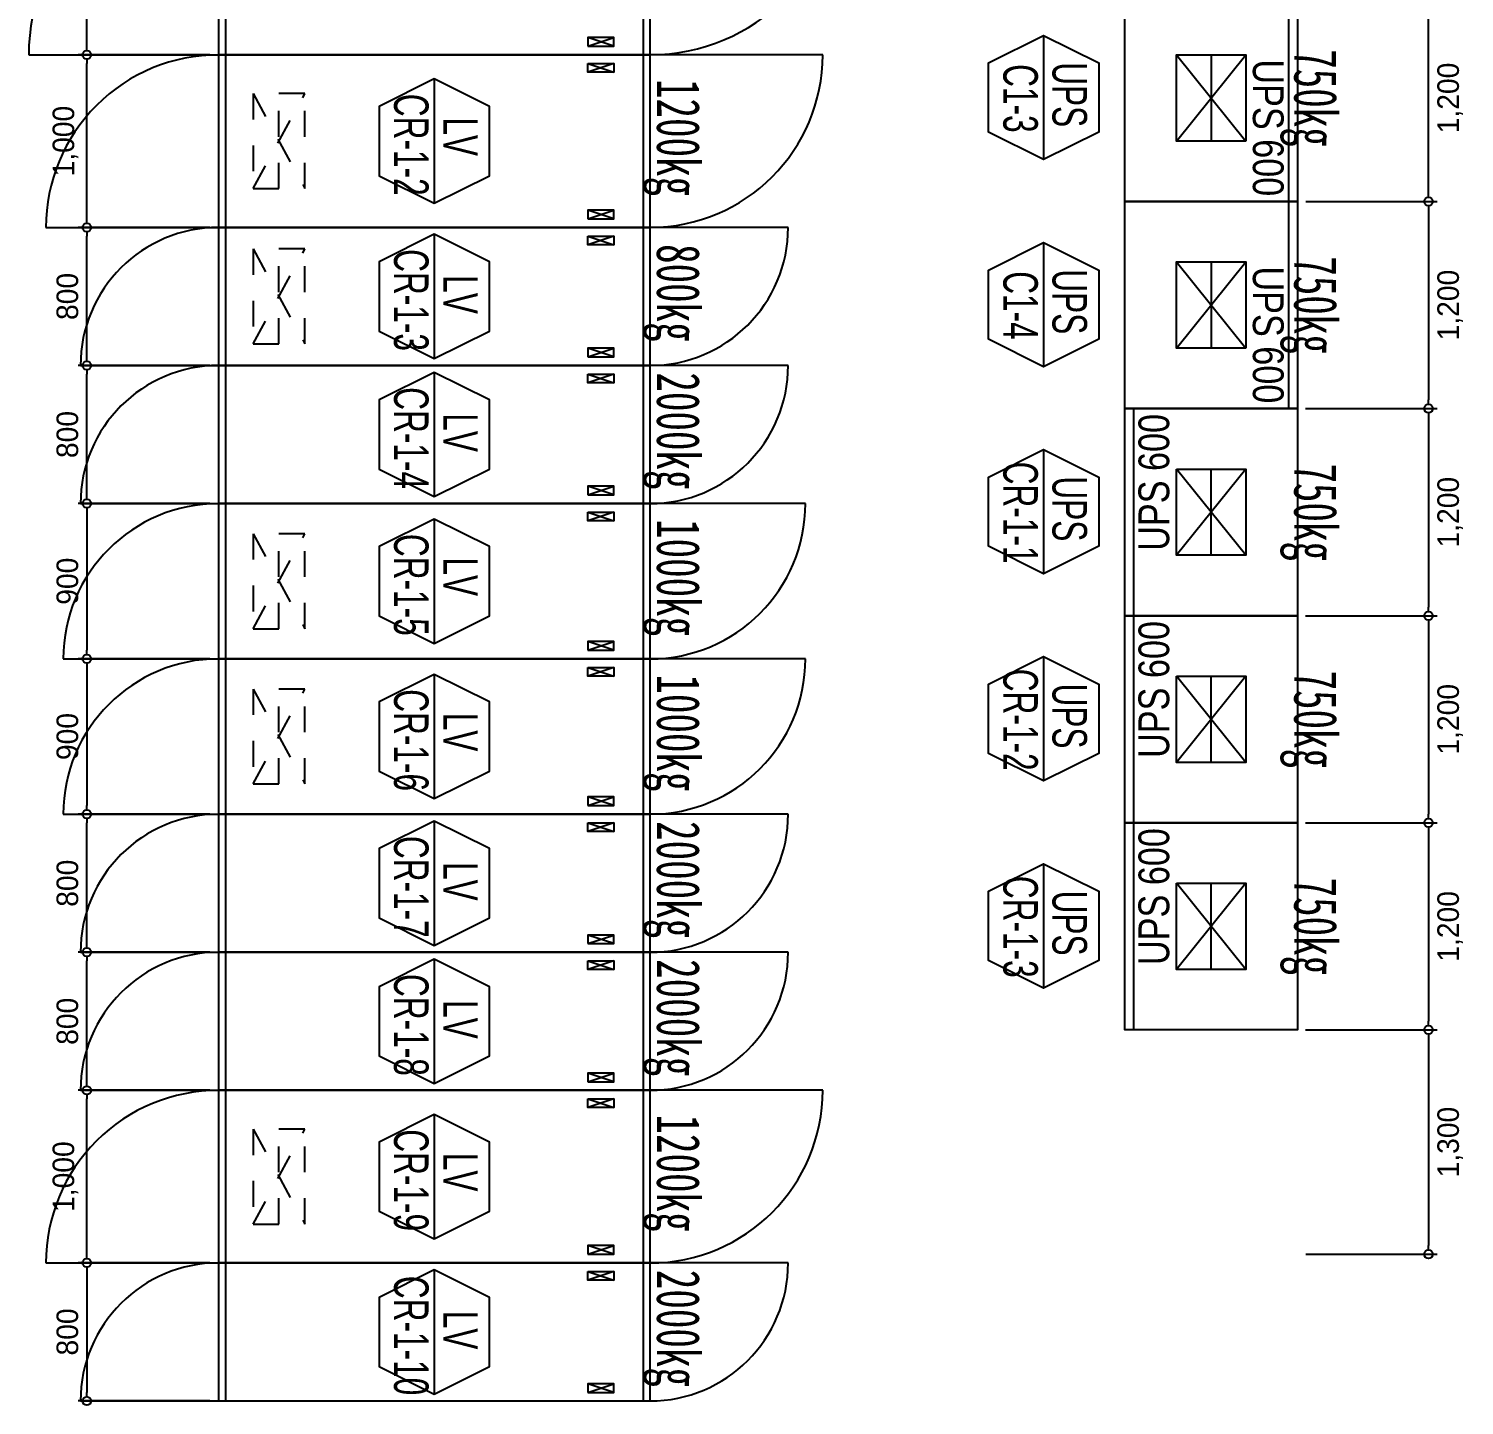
# Model space of a CAD drawing. Header units: millimetres. Extents: x 89978 to 501025, y -351975 to 837171.
# Drawn here: x 104554 to 112871, y -228470 to -220494 of the extents above; entities that cross this region are included whole.
import ezdxf
from ezdxf.enums import TextEntityAlignment as Align

# ---------------------------------------------------------------- set-up
doc = ezdxf.new("R2010")
doc.units = ezdxf.units.MM
doc.header["$LTSCALE"] = 150
doc.linetypes.add('D1', pattern=[3, 1, -1, 1])
doc.layers.get('Defpoints').update_dxf_attribs({"color": 150})
for name, color, linetype in [('------00 Switch Gear', 3, 'Continuous'), ('------00 Switch Gear_Number', 1, 'Continuous'), ('-----36 Dimension', 1, 'Continuous'), ('20251030_전기하중검토', 241, 'Continuous'), ('e-panel-name', 7, 'Continuous')]:
    doc.layers.add(name, color=color, linetype=linetype)
doc.layers.add('NOPLOT', color=191, linetype='Continuous', plot=False)
doc.styles.add('dd', font='')
doc.styles.add('ELEC', font='')
doc.styles.add('Gtx', font='')
doc.styles.get('dd').set_extended_font_data('DotumChe')
doc.styles.get('ELEC').set_extended_font_data('Dotum')
doc.styles.get('Gtx').set_extended_font_data('Dotum')
doc.dimstyles.new('ELEC', dxfattribs={"dimscale": 100, "dimtxt": 2, "dimasz": 1, "dimexe": 2, "dimexo": 1, "dimgap": 1, "dimtad": 1, "dimdec": 0, "dimrnd": 0.25, "dimzin": 9, "dimdsep": 32, "dimlunit": 6, "dimtxsty": 'ELEC', "dimblk": 'Z_DOT', "dimcen": 3, "dimclrd": 7, "dimclre": 7, "dimclrt": 3, "dimadec": 0, "dimazin": 0, "dimtfac": 1, "dimtdec": 0, "dimtix": 1, "dimtmove": 2, "dimatfit": 1, "dimfxl": 1, "dimarcsym": 0})

# ---------------------------------------------------------------- blocks, each defined once
blk = doc.blocks.new('UPS 600kV')
at = {"layer": '------00 Switch Gear'}
blk.add_line((800, 850), (-402.4, 850), dxfattribs=at)
blk.add_lwpolyline([(797.6, -100), (-402.4, -100), (-402.4, 900), (797.6, 900)], close=True, dxfattribs=at)
at = {"layer": 'NOPLOT'}
for p, q in [((-52.4, 199), (447.6, 601)), ((447.6, 199), (-52.4, 601)), ((-52.4, 400), (447.6, 400))]:
    blk.add_line(p, q, dxfattribs=at)
blk.add_lwpolyline([(447.6, 601), (447.6, 199), (-52.4, 199), (-52.4, 601)], close=True, dxfattribs=at)
at = {"layer": 'NOPLOT', "style": 'ELEC', "width": 0.85}
blk.add_text('UPS 600', height=178.2, dxfattribs=at).set_placement((-26.2, 731.4), align=Align.MIDDLE_LEFT)
blk = doc.blocks.new('800X2500')
at = {"layer": '------00 Switch Gear'}
for p, q in [((-2460, 800), (-2460, 0)), ((-210, 750), (-360, 700)), ((-360, 750), (-210, 700)), ((800, 800), (-42, 800)), ((-40, 800), (-40, 0)), ((-210, 50), (-360, 100)), ((-360, 50), (-210, 100)), ((-3300, 0), (-2458, 0))]:
    blk.add_line(p, q, dxfattribs=at)
for points in [[(-2500, 800), (-2500, 0), (0, 0), (0, 800)], [(-360, 750), (-210, 750), (-210, 700), (-360, 700)], [(-360, 50), (-210, 50), (-210, 100), (-360, 100)]]:
    blk.add_lwpolyline(points, close=True, dxfattribs=at)
for centre, start, end in [((-2500, 0), 90, 180), ((0, 800), 270, 0)]:
    blk.add_arc(centre, 800, start, end, dxfattribs=at)
blk = doc.blocks.new('_DOTBLANK')
at = {"color": 0, "linetype": 'ByBlock'}
blk.add_line((-0.5, 0), (-1, 0), dxfattribs=at)
blk.add_circle((0, 0), 0.5, dxfattribs=at)
blk = doc.blocks.new('*D805')
at = {"layer": '-----36 Dimension', "color": 0, "lineweight": -2, "transparency": 16777216}
for p, q in [((105603.6, -225045), (104840.8, -225045)), ((104890.8, -225795), (104890.8, -225095)), ((105601.4, -225845), (104840.8, -225845))]:
    blk.add_line(p, q, dxfattribs=at)
at = {"layer": 'Defpoints', "color": 0, "transparency": 16777216}
for p in [(104890.8, -225045), (105653.6, -225045), (105651.4, -225845)]:
    blk.add_point(p, dxfattribs=at)
at = {"layer": '-----36 Dimension', "color": 0, "lineweight": -2, "transparency": 16777216, "xscale": 50, "yscale": 50, "zscale": 50}
for p, rotation in [((104890.8, -225045), 90), ((104890.8, -225845), 270)]:
    blk.add_blockref('_DOTBLANK', p, dxfattribs=dict(at, rotation=rotation))
at = {"layer": '-----36 Dimension', "color": 0, "transparency": 16777216, "insert": (104778.2, -225445), "char_height": 125, "attachment_point": 5, "rotation": 90, "style": 'Gtx'}
blk.add_mtext('800', dxfattribs=at)
blk = doc.blocks.new('Z_DOT')
for p, q in [((0, -2), (0, 2)), ((-2, 0), (2, 0))]:
    blk.add_line(p, q)
for radius in [2.5, 1.25]:
    blk.add_circle((0, 0), radius)
blk = doc.blocks.new('900X2500')
at = {"layer": '------00 Switch Gear'}
for p, q in [((-2460, 900), (-2460, 0)), ((-210, 850), (-360, 800)), ((-360, 850), (-210, 800)), ((900, 900), (-42, 900)), ((-40, 900), (-40, 0)), ((-210, 50), (-360, 100)), ((-360, 50), (-210, 100)), ((-3400, 0), (-2458, 0))]:
    blk.add_line(p, q, dxfattribs=at)
at = {"layer": '------00 Switch Gear', "elevation": 0}
for points in [[(-2500, 900), (-2500, 0), (0, 0), (0, 900)], [(-360, 850), (-210, 850), (-210, 800), (-360, 800)], [(-360, 50), (-210, 50), (-210, 100), (-360, 100)]]:
    blk.add_lwpolyline(points, close=True, dxfattribs=at)
at = {"layer": '------00 Switch Gear'}
for centre, start, end in [((-2500, 0), 90, 180), ((0, 900), 270, 0)]:
    blk.add_arc(centre, 900, start, end, dxfattribs=at)
blk = doc.blocks.new('*D806')
at = {"layer": '-----36 Dimension', "color": 0, "lineweight": -2, "transparency": 16777216}
for p, q in [((105603.6, -221645), (104840.8, -221645)), ((104890.8, -222395), (104890.8, -221695)), ((105601.4, -222445), (104840.8, -222445))]:
    blk.add_line(p, q, dxfattribs=at)
at = {"layer": 'Defpoints', "color": 0, "transparency": 16777216}
for p in [(104890.8, -221645), (105653.6, -221645), (105651.4, -222445)]:
    blk.add_point(p, dxfattribs=at)
at = {"layer": '-----36 Dimension', "color": 0, "lineweight": -2, "transparency": 16777216, "xscale": 50, "yscale": 50, "zscale": 50}
for p, rotation in [((104890.8, -221645), 90), ((104890.8, -222445), 270)]:
    blk.add_blockref('_DOTBLANK', p, dxfattribs=dict(at, rotation=rotation))
at = {"layer": '-----36 Dimension', "color": 0, "transparency": 16777216, "insert": (104778.2, -222045), "char_height": 125, "attachment_point": 5, "rotation": 90, "style": 'Gtx'}
blk.add_mtext('800', dxfattribs=at)
blk = doc.blocks.new('1100X2500')
at = {"layer": '------00 Switch Gear'}
for p, q in [((-2460, 1100), (-2460, 0)), ((1100, 1100), (-42, 1100)), ((-40, 1100), (-40, 0)), ((-210, 1050), (-360, 1000)), ((-360, 1050), (-210, 1000)), ((-210, 50), (-360, 100)), ((-360, 50), (-210, 100)), ((-3600, 0), (-2458, 0))]:
    blk.add_line(p, q, dxfattribs=at)
at = {"layer": '------00 Switch Gear', "elevation": 0}
for points in [[(-2500, 1100), (-2500, 0), (0, 0), (0, 1100)], [(-360, 1050), (-210, 1050), (-210, 1000), (-360, 1000)], [(-360, 50), (-210, 50), (-210, 100), (-360, 100)]]:
    blk.add_lwpolyline(points, close=True, dxfattribs=at)
at = {"layer": '------00 Switch Gear'}
for centre, start, end in [((-2500, 0), 90, 180), ((0, 1100), 270, 0)]:
    blk.add_arc(centre, 1100, start, end, dxfattribs=at)
blk = doc.blocks.new('*D809')
at = {"layer": '-----36 Dimension', "color": 0, "lineweight": -2, "transparency": 16777216}
for p, q in [((105603.6, -227645), (104840.8, -227645)), ((104890.8, -227695), (104890.8, -228395)), ((105603.6, -228445), (104840.8, -228445))]:
    blk.add_line(p, q, dxfattribs=at)
at = {"layer": 'Defpoints', "color": 0, "transparency": 16777216}
for p in [(105653.6, -227645), (104890.8, -228445), (105653.6, -228445)]:
    blk.add_point(p, dxfattribs=at)
at = {"layer": '-----36 Dimension', "color": 0, "lineweight": -2, "transparency": 16777216, "xscale": 50, "yscale": 50, "zscale": 50}
for p, rotation in [((104890.8, -227645), 90), ((104890.8, -228445), 270)]:
    blk.add_blockref('_DOTBLANK', p, dxfattribs=dict(at, rotation=rotation))
at = {"layer": '-----36 Dimension', "color": 0, "transparency": 16777216, "insert": (104778.2, -228045), "char_height": 125, "attachment_point": 5, "rotation": 90, "style": 'Gtx'}
blk.add_mtext('800', dxfattribs=at)
blk = doc.blocks.new('*D810')
at = {"layer": '-----36 Dimension', "color": 0, "lineweight": -2, "transparency": 16777216}
for p, q in [((105603.6, -223245), (104840.8, -223245)), ((104890.8, -223295), (104890.8, -224095)), ((105603.6, -224145), (104840.8, -224145))]:
    blk.add_line(p, q, dxfattribs=at)
at = {"layer": 'Defpoints', "color": 0, "transparency": 16777216}
for p in [(105653.6, -223245), (104890.8, -224145), (105653.6, -224145)]:
    blk.add_point(p, dxfattribs=at)
at = {"layer": '-----36 Dimension', "color": 0, "lineweight": -2, "transparency": 16777216, "xscale": 50, "yscale": 50, "zscale": 50}
for p, rotation in [((104890.8, -223245), 90), ((104890.8, -224145), 270)]:
    blk.add_blockref('_DOTBLANK', p, dxfattribs=dict(at, rotation=rotation))
at = {"layer": '-----36 Dimension', "color": 0, "transparency": 16777216, "insert": (104778.2, -223695), "char_height": 125, "attachment_point": 5, "rotation": 90, "style": 'Gtx'}
blk.add_mtext('900', dxfattribs=at)
blk = doc.blocks.new('*D811')
at = {"layer": '-----36 Dimension', "color": 0, "lineweight": -2, "transparency": 16777216}
for p, q in [((105603.6, -219545), (104840.8, -219545)), ((104890.8, -220595), (104890.8, -219595)), ((105603.6, -220645), (104840.8, -220645))]:
    blk.add_line(p, q, dxfattribs=at)
at = {"layer": 'Defpoints', "color": 0, "transparency": 16777216}
for p in [(104890.8, -219545), (105653.6, -219545), (105653.6, -220645)]:
    blk.add_point(p, dxfattribs=at)
at = {"layer": '-----36 Dimension', "color": 0, "lineweight": -2, "transparency": 16777216, "xscale": 50, "yscale": 50, "zscale": 50}
for p, rotation in [((104890.8, -219545), 90), ((104890.8, -220645), 270)]:
    blk.add_blockref('_DOTBLANK', p, dxfattribs=dict(at, rotation=rotation))
at = {"layer": '-----36 Dimension', "color": 0, "transparency": 16777216, "insert": (104766.2, -220095), "char_height": 125, "attachment_point": 5, "rotation": 90, "style": 'Gtx'}
blk.add_mtext('1,100', dxfattribs=at)
blk = doc.blocks.new('*D818')
at = {"layer": '-----36 Dimension', "color": 0, "lineweight": -2, "transparency": 16777216}
for p, q in [((105603.6, -224145), (104840.8, -224145)), ((104890.8, -224195), (104890.8, -224995)), ((105603.6, -225045), (104840.8, -225045))]:
    blk.add_line(p, q, dxfattribs=at)
at = {"layer": 'Defpoints', "color": 0, "transparency": 16777216}
for p in [(105653.6, -224145), (104890.8, -225045), (105653.6, -225045)]:
    blk.add_point(p, dxfattribs=at)
at = {"layer": '-----36 Dimension', "color": 0, "lineweight": -2, "transparency": 16777216, "xscale": 50, "yscale": 50, "zscale": 50}
for p, rotation in [((104890.8, -224145), 90), ((104890.8, -225045), 270)]:
    blk.add_blockref('_DOTBLANK', p, dxfattribs=dict(at, rotation=rotation))
at = {"layer": '-----36 Dimension', "color": 0, "transparency": 16777216, "insert": (104778.2, -224595), "char_height": 125, "attachment_point": 5, "rotation": 90, "style": 'Gtx'}
blk.add_mtext('900', dxfattribs=at)
blk = doc.blocks.new('*D819')
at = {"layer": '-----36 Dimension', "color": 0, "lineweight": -2, "transparency": 16777216}
for p, q in [((105603.6, -225845), (104840.8, -225845)), ((104890.8, -226595), (104890.8, -225895)), ((105601.4, -226645), (104840.8, -226645))]:
    blk.add_line(p, q, dxfattribs=at)
at = {"layer": 'Defpoints', "color": 0, "transparency": 16777216}
for p in [(104890.8, -225845), (105653.6, -225845), (105651.4, -226645)]:
    blk.add_point(p, dxfattribs=at)
at = {"layer": '-----36 Dimension', "color": 0, "lineweight": -2, "transparency": 16777216, "xscale": 50, "yscale": 50, "zscale": 50}
for p, rotation in [((104890.8, -225845), 90), ((104890.8, -226645), 270)]:
    blk.add_blockref('_DOTBLANK', p, dxfattribs=dict(at, rotation=rotation))
at = {"layer": '-----36 Dimension', "color": 0, "transparency": 16777216, "insert": (104778.2, -226245), "char_height": 125, "attachment_point": 5, "rotation": 90, "style": 'Gtx'}
blk.add_mtext('800', dxfattribs=at)
blk = doc.blocks.new('*D820')
at = {"layer": '-----36 Dimension', "color": 0, "lineweight": -2, "transparency": 16777216}
for p, q in [((105603.6, -220645), (104840.8, -220645)), ((104890.8, -221595), (104890.8, -220695)), ((105603.6, -221645), (104840.8, -221645))]:
    blk.add_line(p, q, dxfattribs=at)
at = {"layer": 'Defpoints', "color": 0, "transparency": 16777216}
for p in [(104890.8, -220645), (105653.6, -220645), (105653.6, -221645)]:
    blk.add_point(p, dxfattribs=at)
at = {"layer": '-----36 Dimension', "color": 0, "lineweight": -2, "transparency": 16777216, "xscale": 50, "yscale": 50, "zscale": 50}
for p, rotation in [((104890.8, -220645), 90), ((104890.8, -221645), 270)]:
    blk.add_blockref('_DOTBLANK', p, dxfattribs=dict(at, rotation=rotation))
at = {"layer": '-----36 Dimension', "color": 0, "transparency": 16777216, "insert": (104766.2, -221145), "char_height": 125, "attachment_point": 5, "rotation": 90, "style": 'Gtx'}
blk.add_mtext('1,000', dxfattribs=at)
blk = doc.blocks.new('*D821')
at = {"layer": '-----36 Dimension', "color": 0, "lineweight": -2, "transparency": 16777216}
for p, q in [((105603.6, -222445), (104840.8, -222445)), ((104890.8, -223195), (104890.8, -222495)), ((105601.4, -223245), (104840.8, -223245))]:
    blk.add_line(p, q, dxfattribs=at)
at = {"layer": 'Defpoints', "color": 0, "transparency": 16777216}
for p in [(104890.8, -222445), (105653.6, -222445), (105651.4, -223245)]:
    blk.add_point(p, dxfattribs=at)
at = {"layer": '-----36 Dimension', "color": 0, "lineweight": -2, "transparency": 16777216, "xscale": 50, "yscale": 50, "zscale": 50}
for p, rotation in [((104890.8, -222445), 90), ((104890.8, -223245), 270)]:
    blk.add_blockref('_DOTBLANK', p, dxfattribs=dict(at, rotation=rotation))
at = {"layer": '-----36 Dimension', "color": 0, "transparency": 16777216, "insert": (104778.2, -222845), "char_height": 125, "attachment_point": 5, "rotation": 90, "style": 'Gtx'}
blk.add_mtext('800', dxfattribs=at)
blk = doc.blocks.new('*D765')
at = {"layer": '-----36 Dimension', "color": 0, "lineweight": -2, "transparency": 16777216}
for p, q in [((111953.6, -225095), (112714.1, -225095)), ((112664.1, -225145), (112664.1, -226245)), ((111950.4, -226295), (112714.1, -226295))]:
    blk.add_line(p, q, dxfattribs=at)
at = {"layer": 'Defpoints', "color": 0, "transparency": 16777216}
for p in [(111903.6, -225095, 0), (111900.4, -226295, 0), (112664.1, -226295)]:
    blk.add_point(p, dxfattribs=at)
at = {"layer": '-----36 Dimension', "color": 0, "lineweight": -2, "transparency": 16777216, "xscale": 50, "yscale": 50, "zscale": 50}
for p, rotation in [((112664.1, -225095), 90), ((112664.1, -226295), 270)]:
    blk.add_blockref('_DOTBLANK', p, dxfattribs=dict(at, rotation=rotation))
at = {"layer": '-----36 Dimension', "color": 0, "transparency": 16777216, "insert": (112788.8, -225695), "char_height": 125, "attachment_point": 5, "rotation": 90, "style": 'Gtx'}
blk.add_mtext('1,200', dxfattribs=at)
blk = doc.blocks.new('*D766')
at = {"layer": '-----36 Dimension', "color": 0, "lineweight": -2, "transparency": 16777216}
for p, q in [((111953.6, -223895), (112714.1, -223895)), ((112664.1, -223945), (112664.1, -225045)), ((111950.4, -225095), (112714.1, -225095))]:
    blk.add_line(p, q, dxfattribs=at)
at = {"layer": 'Defpoints', "color": 0, "transparency": 16777216}
for p in [(111903.6, -223895, 0), (111900.4, -225095, 0), (112664.1, -225095)]:
    blk.add_point(p, dxfattribs=at)
at = {"layer": '-----36 Dimension', "color": 0, "lineweight": -2, "transparency": 16777216, "xscale": 50, "yscale": 50, "zscale": 50}
for p, rotation in [((112664.1, -223895), 90), ((112664.1, -225095), 270)]:
    blk.add_blockref('_DOTBLANK', p, dxfattribs=dict(at, rotation=rotation))
at = {"layer": '-----36 Dimension', "color": 0, "transparency": 16777216, "insert": (112788.8, -224495), "char_height": 125, "attachment_point": 5, "rotation": 90, "style": 'Gtx'}
blk.add_mtext('1,200', dxfattribs=at)
blk = doc.blocks.new('*D767')
at = {"layer": '-----36 Dimension', "color": 0, "lineweight": -2, "transparency": 16777216}
for p, q in [((111953.6, -222695), (112714.1, -222695)), ((112664.1, -222745), (112664.1, -223845)), ((111950.4, -223895), (112714.1, -223895))]:
    blk.add_line(p, q, dxfattribs=at)
at = {"layer": 'Defpoints', "color": 0, "transparency": 16777216}
for p in [(111903.6, -222695, 0), (111900.4, -223895, 0), (112664.1, -223895)]:
    blk.add_point(p, dxfattribs=at)
at = {"layer": '-----36 Dimension', "color": 0, "lineweight": -2, "transparency": 16777216, "xscale": 50, "yscale": 50, "zscale": 50}
for p, rotation in [((112664.1, -222695), 90), ((112664.1, -223895), 270)]:
    blk.add_blockref('_DOTBLANK', p, dxfattribs=dict(at, rotation=rotation))
at = {"layer": '-----36 Dimension', "color": 0, "transparency": 16777216, "insert": (112788.8, -223295), "char_height": 125, "attachment_point": 5, "rotation": 90, "style": 'Gtx'}
blk.add_mtext('1,200', dxfattribs=at)
blk = doc.blocks.new('*D768')
at = {"layer": '-----36 Dimension', "color": 0, "lineweight": -2, "transparency": 16777216}
for p, q in [((111953.6, -221495), (112714.1, -221495)), ((112664.1, -221545), (112664.1, -222645)), ((111950.4, -222695), (112714.1, -222695))]:
    blk.add_line(p, q, dxfattribs=at)
at = {"layer": 'Defpoints', "color": 0, "transparency": 16777216}
for p in [(111903.6, -221495, 0), (111900.4, -222695, 0), (112664.1, -222695)]:
    blk.add_point(p, dxfattribs=at)
at = {"layer": '-----36 Dimension', "color": 0, "lineweight": -2, "transparency": 16777216, "xscale": 50, "yscale": 50, "zscale": 50}
for p, rotation in [((112664.1, -221495), 90), ((112664.1, -222695), 270)]:
    blk.add_blockref('_DOTBLANK', p, dxfattribs=dict(at, rotation=rotation))
at = {"layer": '-----36 Dimension', "color": 0, "transparency": 16777216, "insert": (112788.8, -222095), "char_height": 125, "attachment_point": 5, "rotation": 90, "style": 'Gtx'}
blk.add_mtext('1,200', dxfattribs=at)
blk = doc.blocks.new('*D771')
at = {"layer": '-----36 Dimension', "color": 0, "lineweight": -2, "transparency": 16777216}
for p, q in [((111950.4, -226295), (112714.1, -226295)), ((112664.1, -226345), (112664.1, -227545)), ((111953.6, -227595), (112714.1, -227595))]:
    blk.add_line(p, q, dxfattribs=at)
at = {"layer": 'Defpoints', "color": 0, "transparency": 16777216}
for p in [(111900.4, -226295), (111903.6, -227595), (112664.1, -227595)]:
    blk.add_point(p, dxfattribs=at)
at = {"layer": '-----36 Dimension', "color": 0, "lineweight": -2, "transparency": 16777216, "xscale": 50, "yscale": 50, "zscale": 50}
for p, rotation in [((112664.1, -226295), 90), ((112664.1, -227595), 270)]:
    blk.add_blockref('_DOTBLANK', p, dxfattribs=dict(at, rotation=rotation))
at = {"layer": '-----36 Dimension', "color": 0, "transparency": 16777216, "insert": (112788.8, -226945), "char_height": 125, "attachment_point": 5, "rotation": 90, "style": 'Gtx'}
blk.add_mtext('1,300', dxfattribs=at)
blk = doc.blocks.new('*D888')
at = {"layer": '-----36 Dimension', "color": 0, "lineweight": -2, "transparency": 16777216}
for p, q in [((111953.6, -220295), (112714.1, -220295)), ((112664.1, -221445), (112664.1, -220345)), ((111953.6, -221495), (112714.1, -221495))]:
    blk.add_line(p, q, dxfattribs=at)
at = {"layer": 'Defpoints', "color": 0, "transparency": 16777216}
for p in [(111903.6, -220295), (112664.1, -220295), (111903.6, -221495)]:
    blk.add_point(p, dxfattribs=at)
at = {"layer": '-----36 Dimension', "color": 0, "lineweight": -2, "transparency": 16777216, "xscale": 50, "yscale": 50, "zscale": 50}
for p, rotation in [((112664.1, -220295), 90), ((112664.1, -221495), 270)]:
    blk.add_blockref('_DOTBLANK', p, dxfattribs=dict(at, rotation=rotation))
at = {"layer": '-----36 Dimension', "color": 0, "transparency": 16777216, "insert": (112788.8, -220895), "char_height": 125, "attachment_point": 5, "rotation": 90, "style": 'Gtx'}
blk.add_mtext('1,200', dxfattribs=at)
blk = doc.blocks.new('1000X2500')
at = {"layer": '------00 Switch Gear'}
for p, q in [((-2460, 0), (-2460, 1000)), ((1000, 1000), (-42, 1000)), ((-40, 0), (-40, 1000)), ((-2290, 950), (-2140, 900)), ((-2140, 950), (-2290, 900)), ((-2290, 50), (-2140, 100)), ((-2140, 50), (-2290, 100)), ((-3500, 0), (-2458, 0))]:
    blk.add_line(p, q, dxfattribs=at)
at = {"layer": '------00 Switch Gear', "elevation": 0}
for points in [[(0, 0), (0, 1000), (-2500, 1000), (-2500, 0)], [(-2140, 950), (-2290, 950), (-2290, 900), (-2140, 900)], [(-2140, 50), (-2290, 50), (-2290, 100), (-2140, 100)]]:
    blk.add_lwpolyline(points, close=True, dxfattribs=at)
at = {"layer": '------00 Switch Gear'}
for centre, start, end in [((-2500, 0), 90, 180), ((0, 1000), 270, 0)]:
    blk.add_arc(centre, 1000, start, end, dxfattribs=at)
blk = doc.blocks.new('*D2981')
at = {"layer": '-----36 Dimension', "color": 0, "lineweight": -2, "transparency": 16777216}
for p, q in [((105603.6, -226645), (104840.8, -226645)), ((104890.8, -227595), (104890.8, -226695)), ((105601.4, -227645), (104840.8, -227645))]:
    blk.add_line(p, q, dxfattribs=at)
at = {"layer": 'Defpoints', "color": 0, "transparency": 16777216}
for p in [(104890.8, -226645), (105653.6, -226645), (105651.4, -227645)]:
    blk.add_point(p, dxfattribs=at)
at = {"layer": '-----36 Dimension', "color": 0, "lineweight": -2, "transparency": 16777216, "xscale": 50, "yscale": 50, "zscale": 50}
for p, rotation in [((104890.8, -226645), 90), ((104890.8, -227645), 270)]:
    blk.add_blockref('_DOTBLANK', p, dxfattribs=dict(at, rotation=rotation))
at = {"layer": '-----36 Dimension', "color": 0, "transparency": 16777216, "insert": (104766.2, -227145), "char_height": 125, "attachment_point": 5, "rotation": 90, "style": 'Gtx'}
blk.add_mtext('1,000', dxfattribs=at)

msp = doc.modelspace()

# ---------------------------------------------------------------- linework, layer by layer
at = {"layer": '------00 Switch Gear_Number', "color": 1}
for points in [[(110433.6, -220532.2), (110433.6, -221252.2), (110113.6, -221092.6), (110113.6, -220691.9), (110433.6, -220532.2), (110753.6, -220691.9), (110753.6, -221092.6), (110433.6, -221252.2)], [(110433.6, -221732.2), (110433.6, -222452.2), (110113.6, -222292.6), (110113.6, -221891.9), (110433.6, -221732.2), (110753.6, -221891.9), (110753.6, -222292.6), (110433.6, -222452.2)], [(110433.6, -222932.2), (110433.6, -223652.2), (110113.6, -223492.6), (110113.6, -223091.9), (110433.6, -222932.2), (110753.6, -223091.9), (110753.6, -223492.6), (110433.6, -223652.2)], [(110433.6, -224132.2), (110433.6, -224852.2), (110113.6, -224692.6), (110113.6, -224291.9), (110433.6, -224132.2), (110753.6, -224291.9), (110753.6, -224692.6), (110433.6, -224852.2)], [(110433.6, -225332.2), (110433.6, -226052.2), (110113.6, -225892.6), (110113.6, -225491.9), (110433.6, -225332.2), (110753.6, -225491.9), (110753.6, -225892.6), (110433.6, -226052.2)]]:
    msp.add_lwpolyline(points, dxfattribs=at)
at = {"layer": '------00 Switch Gear_Number', "color": 1, "elevation": 0}
for points in [[(106903.6, -220785), (106903.6, -221505), (107223.6, -221345.3), (107223.6, -220944.6), (106903.6, -220785), (106583.6, -220944.6), (106583.6, -221345.3), (106903.6, -221505)], [(106903.6, -221685), (106903.6, -222405), (107223.6, -222245.3), (107223.6, -221844.6), (106903.6, -221685), (106583.6, -221844.6), (106583.6, -222245.3), (106903.6, -222405)], [(106903.6, -222485), (106903.6, -223205), (107223.6, -223045.3), (107223.6, -222644.6), (106903.6, -222485), (106583.6, -222644.6), (106583.6, -223045.3), (106903.6, -223205)], [(106903.6, -223335), (106903.6, -224055), (107223.6, -223895.3), (107223.6, -223494.6), (106903.6, -223335), (106583.6, -223494.6), (106583.6, -223895.3), (106903.6, -224055)], [(106903.6, -224235), (106903.6, -224955), (107223.6, -224795.3), (107223.6, -224394.6), (106903.6, -224235), (106583.6, -224394.6), (106583.6, -224795.3), (106903.6, -224955)], [(106903.6, -225085), (106903.6, -225805), (107223.6, -225645.3), (107223.6, -225244.6), (106903.6, -225085), (106583.6, -225244.6), (106583.6, -225645.3), (106903.6, -225805)], [(106903.6, -225885), (106903.6, -226605), (107223.6, -226445.3), (107223.6, -226044.6), (106903.6, -225885), (106583.6, -226044.6), (106583.6, -226445.3), (106903.6, -226605)], [(106903.6, -226785), (106903.6, -227505), (107223.6, -227345.3), (107223.6, -226944.6), (106903.6, -226785), (106583.6, -226944.6), (106583.6, -227345.3), (106903.6, -227505)], [(106903.6, -227685), (106903.6, -228405), (107223.6, -228245.3), (107223.6, -227844.6), (106903.6, -227685), (106583.6, -227844.6), (106583.6, -228245.3), (106903.6, -228405)]]:
    msp.add_lwpolyline(points, dxfattribs=at)
at = {"layer": 'NOPLOT', "linetype": 'D1'}
for p, q in [((105853.6, -221420), (106153.6, -220870)), ((105853.6, -220870), (106153.6, -221420)), ((106003.6, -221420), (106003.6, -220870)), ((105853.6, -222320), (106153.6, -221770)), ((105853.6, -221770), (106153.6, -222320)), ((106003.6, -222320), (106003.6, -221770)), ((105853.6, -223970), (106153.6, -223420)), ((105853.6, -223420), (106153.6, -223970)), ((106003.6, -223970), (106003.6, -223420)), ((105853.6, -224870), (106153.6, -224320)), ((105853.6, -224320), (106153.6, -224870)), ((106003.6, -224870), (106003.6, -224320)), ((105853.6, -227420), (106153.6, -226870)), ((105853.6, -226870), (106153.6, -227420)), ((106003.6, -227420), (106003.6, -226870))]:
    msp.add_line(p, q, dxfattribs=at)
at = {"layer": 'NOPLOT', "linetype": 'D1', "elevation": 0}
for points in [[(106153.6, -221420), (106153.6, -220870), (105853.6, -220870), (105853.6, -221420)], [(106153.6, -222320), (106153.6, -221770), (105853.6, -221770), (105853.6, -222320)], [(106153.6, -223970), (106153.6, -223420), (105853.6, -223420), (105853.6, -223970)], [(106153.6, -224870), (106153.6, -224320), (105853.6, -224320), (105853.6, -224870)], [(106153.6, -227420), (106153.6, -226870), (105853.6, -226870), (105853.6, -227420)]]:
    msp.add_lwpolyline(points, close=True, dxfattribs=at)

# ---------------------------------------------------------------- block references
at = {"layer": '------00 Switch Gear'}
for name, p in [('1100X2500', (108153.6, -220645)), ('800X2500', (108153.6, -222445)), ('800X2500', (108153.6, -223245)), ('900X2500', (108153.6, -224145)), ('900X2500', (108153.6, -225045)), ('800X2500', (108153.6, -225845)), ('800X2500', (108153.6, -226645)), ('800X2500', (108153.6, -228445))]:
    msp.add_blockref(name, p, dxfattribs=at)
for p, rotation in [((111003.6, -220697.4), 270), ((111003.6, -221897.4), 270), ((111803.6, -223492.6), 89.99999999999999), ((111803.6, -224692.6), 89.99999999999999), ((111803.6, -225892.6), 89.99999999999999)]:
    msp.add_blockref('UPS 600kV', p, dxfattribs=dict(at, rotation=rotation))
at = {"layer": 'e-panel-name', "rotation": 180}
for p in [(105653.6, -220645), (105653.6, -226645)]:
    msp.add_blockref('1000X2500', p, dxfattribs=at)

# ---------------------------------------------------------------- texts
at = {"layer": '------00 Switch Gear_Number', "color": 0, "style": 'ELEC', "width": 0.7}
for s, p in [('C1-3', (110300.1, -220897.3)), ('UPS', (110584.8, -220875.9)), ('CR-1-2', (106770.1, -221165.8)), ('LV', (107054.8, -221119)), ('CR-1-3', (106770.1, -222065.8)), ('UPS', (110584.8, -222075.9)), ('LV', (107054.8, -222034)), ('C1-4', (110300.1, -222097.3)), ('CR-1-4', (106770.1, -222865.8)), ('LV', (107054.8, -222834)), ('CR-1-1', (110300.1, -223297.3)), ('UPS', (110584.8, -223275.9)), ('CR-1-5', (106770.1, -223715.8)), ('LV', (107054.8, -223669)), ('CR-1-2', (110300.1, -224497.3)), ('UPS', (110584.8, -224475.9)), ('CR-1-6', (106770.1, -224615.8)), ('LV', (107054.8, -224569)), ('CR-1-7', (106770.1, -225465.8)), ('LV', (107054.8, -225434)), ('CR-1-3', (110300.1, -225697.3)), ('UPS', (110584.8, -225675.9)), ('CR-1-8', (106770.1, -226265.8)), ('LV', (107054.8, -226234)), ('CR-1-9', (106770.1, -227165.8)), ('LV', (107054.8, -227119)), ('CR-1-10', (106770.1, -228065.8)), ('LV', (107054.8, -228034))]:
    msp.add_text(s, height=200, rotation=270, dxfattribs=at).set_placement(p, align=Align.MIDDLE_CENTER)
at = {"layer": '20251030_전기하중검토', "style": 'dd', "width": 0.7}
for s, p in [('750kg', (111975, -220895)), ('1200kg', (108283, -221124.3, 0)), ('800kg', (108283, -222024.3)), ('750kg', (111975, -222095)), ('2000kg', (108283, -222824.3)), ('750kg', (111975, -223295)), ('1000kg', (108283, -223674.3)), ('750kg', (111975, -224495)), ('1000kg', (108283, -224574.3)), ('2000kg', (108283, -225424.3)), ('750kg', (111975, -225695)), ('2000kg', (108283, -226224.3)), ('1200kg', (108283, -227124.3)), ('2000kg', (108283, -228024.3))]:
    msp.add_text(s, height=250, rotation=270, dxfattribs=at).set_placement(p, align=Align.MIDDLE)

# ---------------------------------------------------------------- dimensions: what is measured, and where the dimension line sits
at = {"layer": '-----36 Dimension'}
for base, p1, p2, picture, middle in [((104890.8, -219545), (105653.6, -220645), (105653.6, -219545), '*D811', (104766.2, -220095)), ((112664.1, -220295), (111903.6, -221495), (111903.6, -220295), '*D888', (112788.8, -220895)), ((104890.8, -220645), (105653.6, -221645), (105653.6, -220645), '*D820', (104766.2, -221145)), ((112664.1, -222695, 0), (111903.6, -221495), (111900.4, -222695), '*D768', (112788.8, -222095, 0)), ((104890.8, -221645), (105651.4, -222445), (105653.6, -221645), '*D806', (104778.2, -222045)), ((104890.8, -222445), (105651.4, -223245), (105653.6, -222445), '*D821', (104778.2, -222845)), ((112664.1, -223895, 0), (111903.6, -222695), (111900.4, -223895), '*D767', (112788.8, -223295, 0)), ((104890.8, -224145), (105653.6, -223245), (105653.6, -224145), '*D810', (104778.2, -223695)), ((112664.1, -225095, 0), (111903.6, -223895), (111900.4, -225095), '*D766', (112788.8, -224495, 0)), ((104890.8, -225045), (105653.6, -224145), (105653.6, -225045), '*D818', (104778.2, -224595)), ((104890.8, -225045), (105651.4, -225845), (105653.6, -225045), '*D805', (104778.2, -225445)), ((112664.1, -226295, 0), (111903.6, -225095), (111900.4, -226295), '*D765', (112788.8, -225695, 0)), ((104890.8, -225845), (105651.4, -226645), (105653.6, -225845), '*D819', (104778.2, -226245)), ((112664.1, -227595), (111900.4, -226295), (111903.6, -227595), '*D771', (112788.8, -226945)), ((104890.8, -226645), (105651.4, -227645), (105653.6, -226645), '*D2981', (104766.2, -227145)), ((104890.8, -228445), (105653.6, -227645), (105653.6, -228445), '*D809', (104778.2, -228045))]:
    dim = msp.add_linear_dim(base=base, p1=p1, p2=p2, angle=90, dimstyle='ELEC', override={"dimscale": 50, "dimtxt": 2.5, "dimexe": 1, "dimtad": 2, "dimtxsty": 'Gtx', "dimblk1": 'DOTBLANK', "dimblk2": 'DOTBLANK', "dimsah": 1, "dimclrd": 0, "dimclre": 0, "dimclrt": 0}, dxfattribs=at)
    dim.commit()
    dim.dimension.update_dxf_attribs({"geometry": picture, "text_midpoint": middle})

doc.saveas('drawing.dxf')
